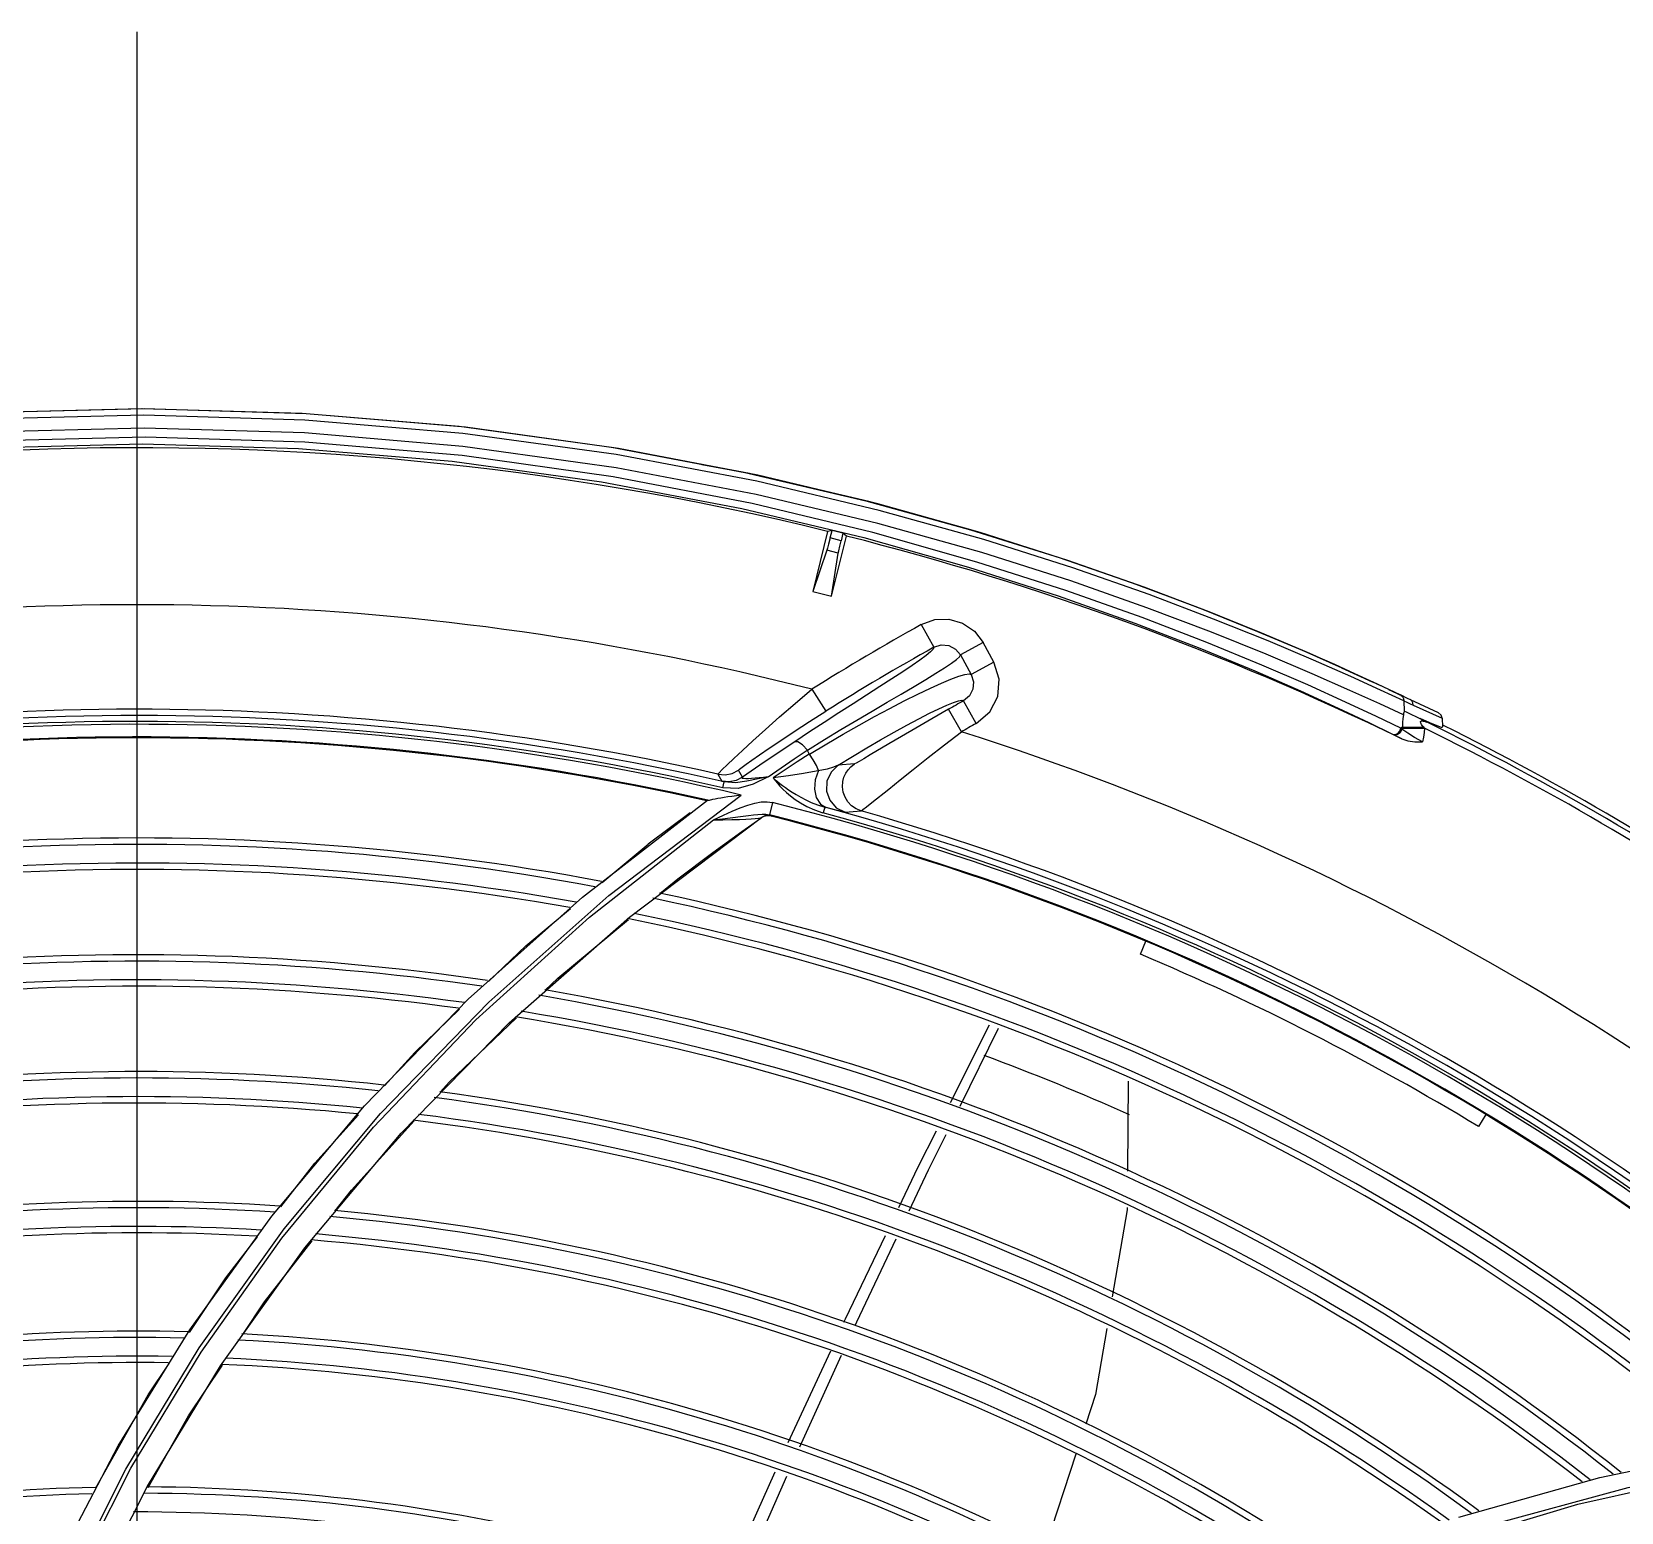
# Model space of a CAD drawing. Header units: metres. Extents: x -367 to 374, y -238 to 224.
# Drawn here: x 350.584 to 350.7065, y 176.8556 to 176.9697 of the extents above; entities that cross this region are included whole.
import ezdxf
from ezdxf.enums import TextEntityAlignment as Align

# ---------------------------------------------------------------- set-up
doc = ezdxf.new("R2010")
doc.units = ezdxf.units.M
for name, color, linetype in [('ELE-ALIMENTADORES', 160, 'Continuous'), ('LA_BAU_BASES GERAIS_R00$0$ARQ-XREF-ATT', 8, 'Continuous'), ('LA_BAU_BASES GERAIS_R00$0$BASE', 253, 'Continuous'), ('LA_BAU_BASES GERAIS_R00$0$dutos', 31, 'Continuous')]:
    doc.layers.add(name, color=color, linetype=linetype)
doc.styles.add('LA_BAU_BASES GERAIS_R00$0$R60-125-RS', font='romans.shx', dxfattribs={"height": 0.19})
doc.styles.add('LA_BAU_BASES GERAIS_R00$0$R80-100-RS', font='romans.shx', dxfattribs={"height": 0.203})

# ---------------------------------------------------------------- blocks, each defined once
blk = doc.blocks.new('LA_BAU_BASES GERAIS_R00$0$A$C2E3D5B4E')
at = {"layer": 'LA_BAU_BASES GERAIS_R00$0$dutos', "color": 251}
for p, q in [((-16.15789638421757, -1.495762050046039), (-16.15789638421757, -0.9803166271737496)), ((-16.15736034561587, -1.009367604535043), (-16.16972641882739, -1.009676403012861)), ((-16.1575788776895, -1.00937015057815), (-16.16954034926357, -1.009671756589057)), ((-16.11436962771131, -1.013654099673374), (-16.11115224288551, -1.014252444929923)), ((-16.10467511956085, -1.018809132051217), (-16.10581789723892, -1.023442941321889)), ((-16.10433244061596, -1.018731799684872), (-16.10467511956085, -1.018809132049398)), ((-16.1044774134657, -1.019319645031544), (-16.10433244061596, -1.018731799684872)), ((-16.10363114373422, -1.019528349814834), (-16.1044774134657, -1.019319645031544)), ((-16.10436151945942, -1.023802109324322), (-16.10321963934757, -1.019171939569503)), ((-16.1034866920736, -1.018942617817345), (-16.10363114373422, -1.019528349814834)), ((-16.10321963934757, -1.019171939569503), (-16.1034866920736, -1.018942617817345)), ((-16.10472616938523, -1.020269331805764), (-16.10581789723892, -1.023442941321889)), ((-16.10385247426893, -1.020484800163729), (-16.10472616938523, -1.020269331805764)), ((-16.10436151945942, -1.023802109324322), (-16.10385247426893, -1.020484800163729)), ((-16.10581789723892, -1.023442941321889), (-16.10436151945942, -1.023802109324322)), ((-16.09744835309948, -1.02598853133685), (-16.09647588724147, -1.027735810368256)), ((-16.09267684266479, -1.027365464715047), (-16.09443100534145, -1.028326484519937)), ((-16.0918485369566, -1.028879352121919), (-16.09267670867484, -1.027365709611956)), ((-16.09443100534145, -1.028326484519937), (-16.09360382982823, -1.029838363365059)), ((-16.09184851023974, -1.028879400944504), (-16.09360382982823, -1.029838363365059)), ((-16.06504412112054, -1.029316449037367), (-16.06267988160698, -1.030399817109981)), ((-16.06202766406113, -1.030703611120487), (-16.06324784248818, -1.030137036906751)), ((-16.1058827614238, -1.030973443249138), (-16.10482053886744, -1.032667730377113)), ((-16.06047560970092, -1.031431343037809), (-16.0622717976139, -1.030589141044118)), ((-16.06026102597843, -1.03185962539618), (-16.06204530901186, -1.031038351431278)), ((-16.0614215516066, -1.030986577136616), (-16.06081960464371, -1.031267448505503)), ((-16.06081960464371, -1.031267448505503), (-16.0605493985754, -1.031396744687925)), ((-16.0601878757534, -1.031570246050876), (-16.06050855228978, -1.03141589681826)), ((-16.0601878757534, -1.031570246050876), (-16.05999701808742, -1.031663220856615)), ((-16.05999701808742, -1.031663220856615), (-16.05977428353117, -1.031773048623734)), ((-16.09435822341129, -1.034256622783403), (-16.09534334666432, -1.032516400579595)), ((-16.09321745172247, -1.033616263705596), (-16.09419000608068, -1.031868982866115)), ((-16.06028747090886, -1.032944499730263), (-16.06209376171682, -1.032111127049291)), ((-16.0602771434792, -1.031678012572854), (-16.06026102597843, -1.03185962539618)), ((-16.06026098291068, -1.03185964577159), (-16.060218566402, -1.03266900098123)), ((-16.06026098291068, -1.03185964577159), (-16.06001051589601, -1.03197725954368)), ((-16.06001051589601, -1.03197725954368), (-16.05977074607836, -1.032091073233175)), ((-16.0597743863259, -1.031772929439001), (-16.05759787227043, -1.032766396898012)), ((-16.05977074607836, -1.032091073233175), (-16.05954175337592, -1.032201066063578)), ((-16.05954195681988, -1.0322010766983), (-16.05955235482088, -1.032031370353877)), ((-16.05954175337592, -1.032201066063578), (-16.05730621053772, -1.033195060390142)), ((-16.05736930378816, -1.032976912985475), (-16.05759786054705, -1.032766402254026)), ((-16.06295340154566, -1.033548662614237), (-16.06112968287971, -1.034441214315564)), ((-16.06048820906472, -1.033968478047143), (-16.06236403556886, -1.033067030945574)), ((-16.0605637720173, -1.034202076094232), (-16.06048806463014, -1.033968470514708)), ((-16.06048820861861, -1.033968478024406), (-16.06040573980681, -1.033903677706519)), ((-16.0603983386759, -1.034053055641095), (-16.06048820861861, -1.033968478024406)), ((-16.06040573980681, -1.033903677706519), (-16.06036479661043, -1.033877162416218)), ((-16.06039835543834, -1.034053054737058), (-16.06037899357398, -1.033969127781972)), ((-16.05995275808573, -1.034361785472072), (-16.06039835543834, -1.034053054737058)), ((-16.06037899357398, -1.033969127781972), (-16.05865461107896, -1.033977412863976)), ((-16.06035846995155, -1.033542197586655), (-16.06036479373734, -1.033877162257966)), ((-16.060364462091, -1.033874013436332), (-16.05993390294088, -1.033898285301518)), ((-16.05993390294088, -1.033898285301518), (-16.05936387829615, -1.033910210982583)), ((-16.05936387829615, -1.033910210982583), (-16.05871662699838, -1.033908462467195)), ((-16.05807842964123, -1.033630173405697), (-16.0589942925908, -1.033225891531117)), ((-16.05865459093093, -1.033977476675034), (-16.05871662829759, -1.033908460295322)), ((-16.05734286519919, -1.03391942839761), (-16.05807842964123, -1.033630173405697)), ((-16.057306234718, -1.033195060620244), (-16.05736930378816, -1.032976912985475)), ((-16.05726812734156, -1.033921731375528), (-16.05734286519919, -1.03391942839761)), ((-16.0573062135486, -1.033195002905529), (-16.05727091611516, -1.033868518092902)), ((-16.06112968287971, -1.034441214315564), (-16.06040234588227, -1.034801862612483)), ((-16.10624687559493, -1.035674541341621), (-16.10609183931638, -1.035971668290301)), ((-16.11312229048599, -1.037518237808115), (-16.11282260414237, -1.038066016710843)), ((-16.11124173941289, -1.037762304066462), (-16.1115430812365, -1.037213426575079)), ((-16.10259498321921, -1.036729778651249), (-16.10385409092987, -1.036837432527761)), ((-16.11273794253384, -1.038562788253046), (-16.11263674357906, -1.038121639358621)), ((-16.12357481363688, -1.046984220985621), (-16.11393429629061, -1.039526205310437)), ((-16.12152522005499, -1.046878755568912), (-16.1113289315208, -1.03912531621944)), ((-16.11391142964294, -1.039529274352105), (-16.11393429849159, -1.039526201275919)), ((-16.10891975523418, -1.039709939901229), (-16.10915695789208, -1.040657792013633)), ((-16.10488534016486, -1.040061606930692), (-16.10500387034972, -1.040498415791888)), ((-16.10400237189288, -1.04028855378391), (-16.10488564525804, -1.040061524141208)), ((-16.12303601331678, -1.04854087553457), (-16.11347053084091, -1.041034146816571)), ((-16.11995326595479, -1.048536699844306), (-16.10976999845116, -1.04086675809566)), ((-16.1098500664084, -1.040893899800437), (-16.10976999326022, -1.040866767148771)), ((-16.10957790415705, -1.040782028015826), (-16.10983164843037, -1.040909722199729)), ((-16.10951421015307, -1.040738484943802), (-16.1097700482951, -1.040866793221255)), ((-16.10942596106906, -1.04061334145598), (-16.10915695838912, -1.040657792867648)), ((-16.10901613718215, -1.040760151560505), (-16.10895463896077, -1.040717519165526)), ((-16.1033183262648, -1.040448929754973), (-16.10208063324581, -1.040344306854138)), ((-16.12204694404727, -1.045861614091052), (-16.11849711853165, -1.042920845484957)), ((-16.11759852406112, -1.046724041937239), (-16.11622844399699, -1.045591516279899)), ((-16.13238278137578, -1.054854217729996), (-16.12357481363688, -1.046984220985621)), ((-16.13079063229134, -1.055080784445352), (-16.12152522005499, -1.046878755568912)), ((-16.13177821357294, -1.056456864518339), (-16.12303601331678, -1.04854087553457)), ((-16.12921252234582, -1.056667249330246), (-16.11995326595479, -1.048536699844306)), ((-16.08056302749537, -1.051391998351107), (-16.08013848902101, -1.050391848381594)), ((-16.14035976300966, -1.063075357487548), (-16.13238278137578, -1.054854217729996)), ((-16.13913260093977, -1.063660909408725), (-16.13079063229134, -1.055080784445352)), ((-16.13967904488436, -1.064720195424968), (-16.13177821357294, -1.056456864518339)), ((-16.13754695152375, -1.06518325348469), (-16.12921252234582, -1.056667249330246)), ((-16.09519192282596, -1.062821029280428), (-16.09218652974323, -1.056821864498204)), ((-16.09446306942164, -1.063094425726092), (-16.09150353367158, -1.057100335863367)), ((-16.08148901217919, -1.061183459577194), (-16.08155876771616, -1.068100254479475)), ((-16.1475106096409, -1.071589135861984), (-16.14035976300966, -1.063075357487548)), ((-16.14673837557348, -1.073268506993998), (-16.13967904488436, -1.064720195424968)), ((-16.14656489115214, -1.072557260819565), (-16.13913260093977, -1.063660909408725)), ((-16.05393996786006, -1.063737933972959), (-16.05449956840084, -1.064669265672535)), ((-16.14496324176662, -1.074014738031735), (-16.13754695152375, -1.06518325348469)), ((-16.15384324241359, -1.080339377351891), (-16.1475106096409, -1.071589135861984)), ((-16.15310573601892, -1.081717139378895), (-16.14656489115214, -1.072557260819565)), ((-16.1529675508873, -1.082045223341709), (-16.14673837557348, -1.073268506993998)), ((-16.15147410183954, -1.083097711047856), (-16.14496324176662, -1.074014738031735)), ((-16.15936982099902, -1.089274532407842), (-16.15384324241359, -1.080339377351891)), ((-16.15876620636573, -1.091080698851044), (-16.15310573601892, -1.081717139378895)), ((-16.15838200936832, -1.090999414389159), (-16.1529675508873, -1.082045223341709)), ((-16.10770162722383, -1.089018910562743), (-16.10443112522853, -1.081943156019122)), ((-16.10680414797525, -1.089359546059939), (-16.10359225923412, -1.082291530700502)), ((-16.16410546474754, -1.098347689371337), (-16.15936982099902, -1.089274532407842)), ((-16.08552651610762, -1.089919304153852), (-16.08799085385772, -1.097403103838303)), ((-16.04514676589588, -1.091710938948097), (-16.03375970152911, -1.089356791871694)), ((-16.163557636718, -1.100584959791092), (-16.15876620636573, -1.091080698851044)), ((-16.16299895400471, -1.100083715916924), (-16.15838200936832, -1.090999414389159)), ((-16.05600795242663, -1.094762984614761), (-16.04514676589588, -1.091710938948097))]:
    blk.add_line(p, q, dxfattribs=at)
for points in [[(-16.14516603329184, -1.009725247733229), (-16.15750670907528, -1.009367273594478), (-16.16972616396652, -1.009676390562788)], [(-16.06786977761431, -1.028067018233457), (-16.0713158704234, -1.026604451250648), (-16.07545563809344, -1.024935800157152), (-16.08036457983235, -1.023078494561275), (-16.08613997578095, -1.021057896813261), (-16.09290859111252, -1.018909756714208), (-16.10081127629246, -1.016693220015156), (-16.11005377839456, -1.014487462151635), (-16.1207939848241, -1.012432293058453), (-16.1325789209327, -1.010788883345128), (-16.14486002383182, -1.009742722001363), (-16.15736034561587, -1.009367604535043)], [(-16.06204530901186, -1.031038351431278), (-16.0643445427695, -1.029996015998847), (-16.06721608877615, -1.028733417861702), (-16.07071706420811, -1.027253483750144), (-16.07491353223395, -1.025565706050372), (-16.07989283829284, -1.023683640933712), (-16.08575685499954, -1.021632692544415), (-16.09263975204203, -1.019449051467461), (-16.10069560825423, -1.01719246390229), (-16.11011545313113, -1.014952223010084), (-16.12098131940093, -1.012886842387786), (-16.13278679954192, -1.011257014167029), (-16.14496996970729, -1.010232296108086), (-16.15738726550444, -1.009865944340788), (-16.16970085857156, -1.010175755466378)], [(-16.0622717976139, -1.030589141044118), (-16.06459063110196, -1.029521648867274), (-16.06749012312321, -1.028232217156699), (-16.07102134325305, -1.026726812980712), (-16.07525148255991, -1.02501587623982), (-16.08026661316626, -1.023114290689307), (-16.08616096929973, -1.021050868809368), (-16.09306019854057, -1.01886430455005), (-16.10110512378378, -1.016616740614779), (-16.11050158281614, -1.014390962138066), (-16.12132565485172, -1.012344478659259), (-16.13306581798497, -1.010734523574399), (-16.14516603329184, -1.009725247733229)], [(-16.06209376171682, -1.032111127049291), (-16.06442439650255, -1.031060891084678), (-16.06732862309354, -1.029780007039051), (-16.07085478953104, -1.028279646982526), (-16.07506665942037, -1.026581233045079), (-16.08005213168644, -1.024691917817734), (-16.08591918046022, -1.022633625804417), (-16.09279236301245, -1.020447272164063), (-16.10080984288606, -1.018196846236322), (-16.11018097568967, -1.01596177959226), (-16.12097051589217, -1.013902039405991), (-16.1327871071353, -1.012264099787615), (-16.14500894815819, -1.011230145156958), (-16.15734925257175, -1.010860009201394), (-16.16964857036601, -1.011173473857241)], [(-16.06236403556886, -1.033067030945574), (-16.06473530929816, -1.031959869895843), (-16.06766066963746, -1.030640938237127), (-16.07120333713874, -1.029110827747616), (-16.07543329127566, -1.027377688091917), (-16.08043456100859, -1.025456956014466), (-16.08630658065977, -1.023374763358959), (-16.09316541052294, -1.021172444914271), (-16.10117628431999, -1.018904292305422), (-16.11049891408538, -1.016664598205978), (-16.12119284778464, -1.014609285306221), (-16.13285242387155, -1.012977148793368), (-16.14496238993797, -1.011939918058204), (-16.15726362992791, -1.01156328760743), (-16.16961217240305, -1.011867988347774)], [(-16.16958600520229, -1.012367288307985), (-16.15747829911197, -1.012063952074357), (-16.14544692594973, -1.012417921526946), (-16.13361099640633, -1.013406859530448), (-16.122112561417, -1.014984665878444), (-16.11129562631368, -1.017036541198365), (-16.10186946759586, -1.01928638103135), (-16.09380582686936, -1.021563788409992), (-16.08689548022039, -1.023783524222097), (-16.08099404005497, -1.025882195964812), (-16.07597583148481, -1.027819384605834), (-16.071745737127, -1.029565476233699), (-16.06821237544909, -1.031106579479172), (-16.06530060501836, -1.032435791945943), (-16.06295340154566, -1.033548662614237)], [(-16.10149827420673, -1.016515074537608), (-16.11068883262078, -1.014350893892413), (-16.11436690361916, -1.013657022144514)], [(-16.11115224288551, -1.014252444929923), (-16.10172326914881, -1.016457231210268), (-16.09365297355089, -1.018687706876051), (-16.08673132379226, -1.020860853944839), (-16.08081256822334, -1.022915452552013), (-16.0757725697249, -1.024811941066844), (-16.07151994141987, -1.02651995693185), (-16.06796646119392, -1.028025078849794), (-16.06503827115239, -1.029319067188851)], [(-16.06324784248818, -1.030137036906751), (-16.06557566524543, -1.029077668642174), (-16.0684632483094, -1.027810377628782), (-16.07196383191649, -1.026336980057465), (-16.07614091914684, -1.024668676905719), (-16.08107799335448, -1.02281935826494), (-16.0868670778309, -1.020815875269079), (-16.09363184136373, -1.018693972169501), (-16.10149827420673, -1.016515074537608)], [(-16.1044774134657, -1.019319645031544), (-16.10459659792787, -1.019795849300579), (-16.10468067785905, -1.020115604560203), (-16.10472616938523, -1.020269331805764)], [(-16.10385247426893, -1.020484800163729), (-16.10381509630452, -1.020299464060088), (-16.10373627118179, -1.019960222634552), (-16.10363114373422, -1.019528349814834)], [(-16.09744825872485, -1.025988478454281), (-16.09641567307926, -1.025611559636388), (-16.09531788713139, -1.025573436861748), (-16.09426222393085, -1.025877446928178), (-16.09335188678733, -1.026494478378197), (-16.09267670867484, -1.027365709611956)], [(-16.0964756540493, -1.027736229836307), (-16.09652459789595, -1.027879236021988), (-16.0967279782908, -1.028096923738019), (-16.09707485627541, -1.028384907645602), (-16.09755521389206, -1.02873962763141), (-16.09816001914214, -1.029158287198413), (-16.09888095724182, -1.029638609017354), (-16.09970914590667, -1.03017801015784), (-16.10063264083328, -1.030771997510499)], [(-16.09647594104126, -1.027735891075906), (-16.09591487662556, -1.027556070798425), (-16.09533091705816, -1.027605426566595), (-16.09481029046765, -1.027874896175206), (-16.09443086593274, -1.028326408244254)], [(-16.10622927318082, -1.035678032503426), (-16.10491208018766, -1.034858372536007), (-16.10364693417887, -1.0340881364952), (-16.10241966997, -1.033354905388194), (-16.10122775574519, -1.032651902310761), (-16.10008100800133, -1.031980340675261), (-16.0989988228589, -1.0313467629), (-16.0980014435936, -1.030759238912367), (-16.09710519372857, -1.030224221478136), (-16.09632237842197, -1.029746463503841), (-16.09566177921897, -1.029329006441628), (-16.09513043341121, -1.028973789431518), (-16.09473822628843, -1.028684226117264), (-16.09449896794467, -1.028465808494445), (-16.09443086629608, -1.028326408447072)], [(-16.0932176388178, -1.033616368140144), (-16.09217417862328, -1.032728538818162), (-16.09155751816706, -1.0315297318445), (-16.09143960585698, -1.030186785470221), (-16.0918485369566, -1.028879352121919)], [(-16.10607338954287, -1.035975503611269), (-16.10474181928521, -1.03516950592865), (-16.10347609817973, -1.034429281016571), (-16.10225025641284, -1.033735665613392), (-16.10105356884969, -1.033079647969032), (-16.09988674708165, -1.032459357111918), (-16.09876364938827, -1.031880809319489), (-16.09771019137997, -1.031356301314815), (-16.09675155184686, -1.030897849977634), (-16.09590131265259, -1.030511593531344), (-16.09516809401839, -1.03020153281949), (-16.09455995369399, -1.029972001055), (-16.09408680160323, -1.029828879778222), (-16.09376207476225, -1.029780539958381), (-16.09360367829368, -1.029838280451884)], [(-16.09360367829368, -1.029838280451884), (-16.09342856911098, -1.030395731511533), (-16.09347863362382, -1.030974648406016), (-16.09374484752561, -1.031491050603734), (-16.09419001099559, -1.031868986693269)], [(-16.11312229472696, -1.037518256617375), (-16.11302250456401, -1.037404158691686), (-16.11278869659418, -1.037167435406161), (-16.11241807884016, -1.036804406588715), (-16.11190443369151, -1.036314988312085), (-16.11124439307378, -1.035697557722131), (-16.11043239920855, -1.034951328248724), (-16.10946956505677, -1.034082969706731), (-16.10837025157844, -1.033109477619007), (-16.10716232054301, -1.032061413322197), (-16.10588276100998, -1.030973443035407)], [(-16.10063264083328, -1.030771997510499), (-16.10269541650905, -1.03209125274924), (-16.10379877760988, -1.032799177305321), (-16.10492528625036, -1.033526397689172), (-16.10606133243436, -1.034265785182185), (-16.10720175604047, -1.035015210210702)], [(-16.06047563424909, -1.031431347308796), (-16.06035277128785, -1.031529195684641), (-16.0602771434792, -1.031678012572854)], [(-16.11154328320617, -1.037213134146157), (-16.11145860889474, -1.037139025978547), (-16.11126323020972, -1.036988531504619), (-16.11094753573116, -1.036756012023659), (-16.11050267357723, -1.036436999349178), (-16.10992017532499, -1.03602779527381), (-16.10918346638118, -1.035519956247924), (-16.10828664122846, -1.034913431220673), (-16.10724041891535, -1.034219942852076), (-16.1060723396854, -1.033462019992555), (-16.10482049876191, -1.032667794312772)], [(-16.10385398114295, -1.036837613528121), (-16.10275425741474, -1.036159349861634), (-16.10165978433815, -1.035500701854914), (-16.10058317671292, -1.034869778561813), (-16.09954172440348, -1.034276865246909), (-16.09855516104381, -1.033732923261311), (-16.09764426171569, -1.033248617612742), (-16.09682197380334, -1.032829684283286), (-16.09609685100713, -1.032479431577201), (-16.09547600146607, -1.03220051705074), (-16.09496649929179, -1.031995867052217), (-16.09457627155189, -1.031869193499631), (-16.09431415134623, -1.031825076977555), (-16.09418996318755, -1.031869059960343)], [(-16.09534339123411, -1.032516321833725), (-16.09664479773392, -1.033258075324454), (-16.097869650147, -1.033965525910105), (-16.09897833792729, -1.034613252362476), (-16.09993965681724, -1.03517983073624), (-16.10138144025859, -1.036034415083748)], [(-16.06021856669895, -1.032668995346), (-16.06024421199299, -1.032759255609278), (-16.06026829614666, -1.032856148345388), (-16.06028747090886, -1.032944499730263)], [(-16.05955235482088, -1.032031370353877), (-16.05963824705441, -1.031878460546693), (-16.05977427701964, -1.031773035883532)], [(-16.06039877799822, -1.034053028178903), (-16.06052749935498, -1.034334521766766), (-16.06077145940299, -1.034498762984811), (-16.06105017417713, -1.034480821360091)], [(-16.06037901651916, -1.033969127662829), (-16.06037347873735, -1.033939027035274), (-16.06036843247648, -1.033910548717984), (-16.060364462091, -1.033874013436332)], [(-16.06028732209325, -1.032944491930436), (-16.06033387612979, -1.033238484438414), (-16.06035846995155, -1.033542197586655)], [(-16.05871662829759, -1.033908460295322), (-16.05878254436402, -1.033833502668756), (-16.05883964911163, -1.033762425904285), (-16.05888766176076, -1.033694951093537), (-16.05892573864094, -1.033630991573489), (-16.05895215960982, -1.033570680716082), (-16.05896342971619, -1.033515770844758), (-16.05895443055942, -1.033468659945981), (-16.05892322070667, -1.033437061914526), (-16.05887644363929, -1.033422117030284)], [(-16.05887644363929, -1.033422117030284), (-16.05881842488498, -1.03341988148685), (-16.05875212453338, -1.033427801557707), (-16.05867829365661, -1.033444456391123), (-16.0585973416778, -1.033469055698959), (-16.05850906395153, -1.033501442133172)], [(-16.05865461183339, -1.033977466311342), (-16.05867249812036, -1.034317702746819), (-16.05872246842637, -1.034668781157677), (-16.05880529018941, -1.03503282050923)], [(-16.10720175604047, -1.035015210210702), (-16.10856163933886, -1.035922246943016), (-16.10990767890326, -1.036837433818334), (-16.11123986815619, -1.037760543440243)], [(-16.10622927961413, -1.035678121960416), (-16.10660993510101, -1.035268656833694), (-16.10695461676278, -1.035031097297804), (-16.10720215074662, -1.03501486124668)], [(-16.09996120665073, -1.038665052915064), (-16.09908582336175, -1.037962805255745), (-16.09806508897782, -1.037149059589581), (-16.09691596103357, -1.036241622198474), (-16.09566857118307, -1.035267200134228), (-16.09435822394471, -1.034256622908003)], [(-16.06112968132948, -1.034441215396953), (-16.06092704403636, -1.034469766415612), (-16.06072269769993, -1.034382832668314), (-16.0605637720173, -1.034202076094232)], [(-16.06040235968931, -1.034801855961348), (-16.05993063157712, -1.034955059790889), (-16.05939102167122, -1.035019689718581), (-16.05880529018941, -1.03503282050923)], [(-16.05880529018941, -1.035032820506501), (-16.05942226639672, -1.034682995673109), (-16.05995275808573, -1.034361785472072)], [(-16.10925682655943, -1.037719581259523), (-16.10825837519087, -1.037031463953724), (-16.10725507100005, -1.036349761437748), (-16.10624687559493, -1.035674541341621)], [(-16.10609183931638, -1.035971668290301), (-16.10702392441726, -1.036579996427179), (-16.10795180025707, -1.037194028825695), (-16.10887549648351, -1.037813711518254)], [(-16.10538318305589, -1.037249155324105), (-16.10553892579446, -1.036845088360394), (-16.10577742608211, -1.036403375899397), (-16.10607338954287, -1.035975503611269)], [(-16.10138144025859, -1.036034415083748), (-16.10187788488247, -1.036327322931982), (-16.10223757752601, -1.03653647654636), (-16.10247214030005, -1.036668165555682), (-16.10259479639308, -1.036730085460192)], [(-16.11312229048599, -1.037518237808115), (-16.11257737687993, -1.037565253089895), (-16.1120372839373, -1.037461864933618), (-16.1115430812365, -1.037213426575079)], [(-16.11124173941289, -1.037762304066462), (-16.1117292507729, -1.038008123988845), (-16.11226935234754, -1.038113203124055), (-16.11282260414237, -1.038066016710843)], [(-16.10925682655943, -1.037719581259523), (-16.11041715573356, -1.038278183998671), (-16.11155610153583, -1.03861477971958), (-16.11273576243502, -1.038566148411235)], [(-16.10924882193058, -1.037719568777618), (-16.11002050654906, -1.037890183043316), (-16.11091009012534, -1.038065502675352), (-16.1117640921907, -1.038184228327452), (-16.11263663303316, -1.038121665760343)], [(-16.10924887302554, -1.037719575679773), (-16.10961491016224, -1.03776522011384), (-16.10995014818809, -1.037803035150944), (-16.11025587213771, -1.037833140835289), (-16.11052976936935, -1.037855105443384), (-16.11076959990078, -1.037868349764437), (-16.1109712856437, -1.037871939119839), (-16.11112445321623, -1.037864990151945), (-16.11122191931781, -1.037848282893435), (-16.11126760723391, -1.037823926470708), (-16.11127036151856, -1.0377941648091), (-16.11123956452593, -1.037760982634325)], [(-16.10652836381496, -1.037462611358649), (-16.10768113383756, -1.037649023944766), (-16.1088659815864, -1.037814160593086)], [(-16.10385394125342, -1.036837669498425), (-16.1042080609318, -1.036988420264322), (-16.10471654632283, -1.037125240023386), (-16.10652836381496, -1.037462611358649)], [(-16.1053830985943, -1.037249255027461), (-16.10562523860972, -1.037945811284487), (-16.10568022885309, -1.038669035225837), (-16.10554200241313, -1.039322134600923), (-16.1052290298835, -1.039817840934745), (-16.1047821982047, -1.040088401113906)], [(-16.10385409092987, -1.036837432527761), (-16.10440705117617, -1.037363600596734), (-16.10472222689214, -1.03805718157281), (-16.10475543081384, -1.0388175064233), (-16.1045024383825, -1.039535143470573)], [(-16.10208063324581, -1.040344306854138), (-16.10247024495993, -1.040186182221703), (-16.10281796946219, -1.039949984016573), (-16.10310936076985, -1.039645384797666), (-16.1033292633424, -1.039289043244651), (-16.10346941564103, -1.038898283810056), (-16.10352591439323, -1.038490041742705), (-16.10350003535723, -1.038092891223357), (-16.10340818720761, -1.037741112580704), (-16.10326979364118, -1.037439254832577), (-16.103094032836, -1.037177418290128), (-16.10287791129485, -1.036943386799692), (-16.10259498321921, -1.036729778651249)], [(-16.11263662187139, -1.03812166727829), (-16.11273702131848, -1.038094535707103), (-16.11279912114014, -1.038076003425601), (-16.11282260800408, -1.038066033457369)], [(-16.10887549648351, -1.037813711518254), (-16.10871706122953, -1.038011987287689), (-16.10854436076079, -1.038223543957145), (-16.10834446038461, -1.038447280509615), (-16.10811286283251, -1.038683950051279), (-16.10784435293863, -1.038933363587319), (-16.10753299174257, -1.039194182547988), (-16.10717210408257, -1.03946367688485), (-16.10675227571892, -1.039738103224124), (-16.10626184555167, -1.040010901117682), (-16.10568779759342, -1.040270007076003), (-16.10503017871906, -1.040492732237624)], [(-16.10886598699608, -1.03781418135776), (-16.10871192267814, -1.037942951207413), (-16.10854364118359, -1.038080810737199), (-16.10835796465426, -1.038227284706124), (-16.10815302111769, -1.038382790319417), (-16.10792655178511, -1.038547488896882), (-16.10767580497532, -1.03872132047826), (-16.10739757277543, -1.038903961901894), (-16.1070882410454, -1.039094634684886), (-16.10674372129597, -1.039291741740897), (-16.10635899358567, -1.039492564900399), (-16.10592651712113, -1.039693561585125), (-16.10543811767502, -1.039887432176954), (-16.10488534982733, -1.04006164248193)], [(-16.10208071422949, -1.040344573874506), (-16.10194336484665, -1.040246566323447), (-16.10166915936225, -1.040034037488738), (-16.10125080377247, -1.039702108751669), (-16.09996120665073, -1.038665052915064)], [(-16.11391142964294, -1.039529274352105), (-16.11386714738364, -1.039526762575122), (-16.11378245624519, -1.039511731227947), (-16.11351100149386, -1.039455402265673)], [(-16.11351100149386, -1.039455402265673), (-16.11333259467256, -1.039418884439954), (-16.1131280323275, -1.039378786822169), (-16.11289776724334, -1.039336189959329), (-16.11264144402958, -1.039292047723109), (-16.11235791144691, -1.039247313013846), (-16.11204572318911, -1.0392031546059), (-16.11170274089454, -1.039161082124963), (-16.11132686613792, -1.039123236132298)], [(-16.11347053084091, -1.041034146816571), (-16.11270570308625, -1.040682008036754), (-16.11202138703402, -1.040373597586665), (-16.11140040622377, -1.040112417748503)], [(-16.11140040622377, -1.040112417748503), (-16.11082662052513, -1.039901813225413), (-16.11029093175648, -1.039748405457146), (-16.10979188051124, -1.039661610988048), (-16.10933405214291, -1.039648486683916), (-16.10893081319591, -1.039709197970012)], [(-16.1045024383825, -1.039535143470573), (-16.1039992884821, -1.040106772772276), (-16.1033183262648, -1.040448929754973)], [(-16.11526671576803, -1.040493837090878), (-16.11678643053801, -1.041620972762473), (-16.11849712941967, -1.042920833707001)], [(-16.11622844512385, -1.045591515392232), (-16.11352686915279, -1.043558793719683), (-16.11127844492967, -1.041929448280541), (-16.10983131270359, -1.04091019886954)], [(-16.11347300061061, -1.041030409906568), (-16.11273639169258, -1.041028580064165), (-16.11204921896115, -1.041019225586467), (-16.11145520286027, -1.04100475871536), (-16.11096791342197, -1.040987137429227), (-16.1105685062771, -1.040966902914704), (-16.11025004040903, -1.040944396979), (-16.11001074424348, -1.040919970164111), (-16.1098500664084, -1.040893899800437)], [(-16.11347299997624, -1.041030407128062), (-16.11278284570835, -1.040951704667066), (-16.1121798994327, -1.040877450741107), (-16.11117951091001, -1.040748302440704)], [(-16.11117951091001, -1.040748302440704), (-16.11075966274529, -1.040695052268063), (-16.1103817414637, -1.040650997113232)], [(-16.1103817414637, -1.040650997113232), (-16.11003781109912, -1.040618791314671), (-16.10972048965823, -1.040603477611228), (-16.10942596106906, -1.04061334145598)], [(-16.10901613718215, -1.040760151560505), (-16.10929860133047, -1.040730810034518), (-16.10957790415705, -1.040782028015826)], [(-16.10895463896077, -1.040717519165526), (-16.10923524386317, -1.040688007460346), (-16.10951421015307, -1.040738484943802)], [(-16.10895463892848, -1.040717519045472), (-16.10897549665651, -1.040709302884068), (-16.10904298040714, -1.040689369371364), (-16.10915696217717, -1.040657790942248)], [(-16.10331763492513, -1.040449407536187), (-16.10351534301435, -1.04040923184192), (-16.10400237189288, -1.04028855378391)], [(-16.13081338682014, -1.053499113264195), (-16.12793280078313, -1.050737612259297), (-16.12448247562315, -1.047879272359467)], [(-16.12645016740362, -1.054168860585094), (-16.12546366444485, -1.053225467295931), (-16.12002279988064, -1.048727979251169)], [(-16.1388250768664, -1.061529840529772), (-16.1365023704634, -1.058952911154563), (-16.13304045976565, -1.055634117775014)], [(-16.13454946972115, -1.062019620711624), (-16.13384719479518, -1.06124264167164), (-16.12866652241519, -1.056288362017483)], [(-16.14681668219828, -1.070862175808259), (-16.14420706633064, -1.067500895132696), (-16.14084087794254, -1.063766273429508)], [(-16.1426260845833, -1.071176352669397), (-16.14138191721395, -1.069578866109339), (-16.13655531717131, -1.064238839097641)], [(-16.09917325523065, -1.070898643029693), (-16.09767798976782, -1.067783549929743), (-16.09628731122712, -1.065007570383102)], [(-16.09837970795343, -1.071162238899603), (-16.0968907962847, -1.068011417515379), (-16.09554147523886, -1.065278572810428)], [(-16.08158712467775, -1.070912063999174), (-16.08158896049372, -1.071094099340087), (-16.08272754647624, -1.077780006996079)], [(-16.15385819762469, -1.080541289591281), (-16.15105347483086, -1.07631931966597), (-16.14861498296159, -1.073178452960462)], [(-16.10341311185493, -1.079740676775771), (-16.10329937700089, -1.079494610604968), (-16.1002089511876, -1.073056312955202)], [(-16.10255230186567, -1.080003022205972), (-16.1024245841013, -1.0797219691637), (-16.09939776689498, -1.073316646006504)], [(-16.14975365301234, -1.080690288339326), (-16.14807551958756, -1.078173320591929), (-16.14441554702762, -1.073473987433033)], [(-16.08314710605964, -1.080243709057584), (-16.08401111659487, -1.085317278155969), (-16.0847628464312, -1.087600161463058)], [(-16.16184609668699, -1.101783504385537), (-16.15709535600718, -1.092372189339301), (-16.15147410183954, -1.083097711047856)], [(-16.16107624317419, -1.092505701678135), (-16.15705410027476, -1.085352105442951), (-16.15543989391017, -1.082922228685391)], [(-16.15705299344108, -1.092482129214375), (-16.15394082064313, -1.08697045994785), (-16.15132780328622, -1.083051295762459)], [(-16.13099864323249, -1.154014385559719), (-16.12607924678287, -1.146476719338978), (-16.12051470211827, -1.139182057722508), (-16.11431947916117, -1.132192430668226), (-16.1075160121145, -1.125567499296892), (-16.10011025539688, -1.119343609205032), (-16.09209434679087, -1.113548276492736), (-16.08346191870123, -1.108216350496775), (-16.07421185328667, -1.103390537366693), (-16.06436100173596, -1.099124211370224), (-16.05393618755306, -1.095472271535698), (-16.04295683469127, -1.09248466937396), (-16.03144293946616, -1.09021198135423)], [(-16.1304550118989, -1.153699805344047), (-16.12516764574184, -1.145741778659328), (-16.11920038859989, -1.138093450362874), (-16.11254888357735, -1.130799866784116), (-16.10520268497612, -1.123911609159848), (-16.09716011001001, -1.117473866990338), (-16.08842990238827, -1.111533516322822), (-16.07901833393998, -1.106136854717704), (-16.0689337019071, -1.101335857375204), (-16.05820441332889, -1.097192640036781), (-16.04684949102648, -1.093764641385576), (-16.03486248923309, -1.091107652548715), (-16.02223448891164, -1.089287891207903)], [(-16.11265082691943, -1.100068102040211), (-16.11252541067461, -1.099778636503913), (-16.10872223955721, -1.09126543310839)], [(-16.11165389495318, -1.100393055952452), (-16.11150560749275, -1.100043783356057), (-16.10780418981631, -1.091603668871983)]]:
    blk.add_lwpolyline(points, dxfattribs=at)
for centre, radius, start, end in [((-16.15789638421757, -1.235418544163338), 0.223051878332607, 76.1957866534481, 92.81047349849155), ((-16.15789638421757, -1.235418544163338), 0.2232089632752276, 75.89136170490848, 76.11510103369848), ((-16.15789638421757, -1.235418544163338), 0.223051878332607, 64.08156172789388, 75.81047349275197), ((-16.15789638421757, -1.235418544163338), 0.2109578544962958, 75.72599711654847, 100.430970013181), ((-16.00607359596916, -1.190219009912369), 0.1879388683872022, 119.0907090267481, 122.0779472845516), ((-16.00607360404229, -1.190218995284056), 0.1859391249905578, 119.0906578940209, 122.0778675613157), ((-16.15789638421757, -1.235418544163338), 0.202902052479663, 77.2517003775077, 102.0978678274406), ((-16.00478029380429, -1.192498704005345), 0.1838369064067645, 119.101186391912, 119.5134058693553), ((-16.15789638421757, -1.235418544163338), 0.2250518951739541, 63.79273846697081, 64.2768060486873), ((-16.15789638421757, -1.235418544163338), 0.2017404938277164, 76.65420239960183, 103.6768218845663), ((-16.15789638421757, -1.235418544163338), 0.2024215989359384, 77.07992899279701, 102.8340781333595), ((-16.15789638421757, -1.235418544163338), 0.2019657794483585, 77.07914838763442, 102.8341834738961), ((-16.00477995694791, -1.192499309356833), 0.1818378891446349, 119.1012585673941, 119.5134002460306), ((-16.15789638421757, -1.235418544163338), 0.2250604704626671, 48.00000001673805, 64.04590208671884), ((-16.15789638421757, -1.235418544163338), 0.2245605424042466, 48.00000001673805, 63.77241969137122), ((-16.15789638421757, -1.235418544163338), 0.2254009994116793, 48.00000001673805, 63.46642397132602), ((-16.15789638421757, -1.235418544163338), 0.2007667359294499, 77.34471119764117, 103.6767567694994), ((-16.15789638421757, -1.235418544163338), 0.2007016901189957, 77.35921961987228, 103.6318289734125), ((-16.15789638421757, -1.235418544163338), 0.2109578544962958, 45.72599712754549, 72.47097592741397), ((-16.15789638421757, -1.235418544163338), 0.2017413064222593, 46.65404136733182, 75.95322195808178), ((-16.15789638421757, -1.235418544163338), 0.2024215989359384, 47.07992893013252, 74.81818866228734), ((-16.15789638421757, -1.235418544163338), 0.2007667092768255, 47.34471211148102, 75.95012424161516), ((-16.15789638421757, -1.235418544163338), 0.2007016901189957, 47.36726184222456, 75.90403378748046), ((-16.15789638421757, -1.235418544163338), 0.2019664530458309, 47.08025710633828, 74.82572432084723), ((-16.15789638421757, -1.235418544163338), 0.202902052479663, 47.25170038581054, 74.03281488402973), ((-16.15789638421757, -1.235418544163338), 0.1929833281575634, 79.31429247294473, 105.6482584421922), ((-16.15789638421757, -1.235418544163338), 0.1924912065672816, 79.43765498021065, 105.7673994122141), ((-16.15789638421757, -1.235418544163338), 0.1905591239651123, 79.92118836775914, 106.2340361240955), ((-16.15789638421757, -1.235418544163338), 0.1910511322840403, 79.79818783331565, 106.1153872181734), ((-16.15789638421757, -1.235418544163338), 0.1924912065672816, 49.43765497741344, 78.0793633105415), ((-16.15789638421757, -1.235418544163338), 0.1929833281575634, 49.31429248798214, 77.95758975501258), ((-16.15789638421757, -1.235418544163338), 0.1905591239651123, 49.92118835831553, 78.55653568212381), ((-16.15789638421757, -1.235418544163338), 0.1910511322840403, 49.79818783175303, 78.4351737212129), ((-16.15789638421757, -1.235418544163338), 0.1834911307777697, 81.67767032009576, 107.9241647718039), ((-16.15789638421757, -1.235418544163338), 0.1839832523680515, 81.55605349046758, 107.8074090629055), ((-16.15789638421757, -1.235418544163338), 0.1996151738355849, 58.80309913832751, 67.20642458201279), ((-16.15789638421757, -1.235418544163338), 0.1820510564945284, 82.03304894094056, 108.2650931109599), ((-16.15789638421757, -1.235418544163338), 0.1815590481756004, 82.15427264082332, 108.3813023176078), ((-16.15789638421757, -1.235418544163338), 0.1834911307777697, 51.67767030439481, 80.28805709161985), ((-16.15789638421757, -1.235418544163338), 0.1839832523680515, 51.55605350174159, 80.16826901493484), ((-16.15789638421757, -1.235418544163338), 0.1820510564945284, 52.03304896455032, 80.63799948667294), ((-16.15789638421757, -1.235418544163338), 0.1815590481756004, 52.15427265098054, 80.75733711112558), ((-16.15789638421757, -1.235418544163338), 0.1879299165347182, 65.97916602021428, 69.66600389133481), ((-16.15789638421757, -1.235418544163338), 0.1744910549859578, 83.88432275988976, 110.0347513884399), ((-16.15789638421757, -1.235418544163338), 0.1749831765762396, 83.76460331586928, 109.9206516789534), ((-16.15789638421757, -1.235418544163338), 0.1749831765762396, 53.76460332580196, 82.34099481978305), ((-16.15789638421757, -1.235418544163338), 0.1725589723837885, 84.35338473353657, 110.4813038051506), ((-16.15789638421757, -1.235418544163338), 0.1730509807050165, 84.23409493771358, 110.367813987999), ((-16.15789638421757, -1.235418544163338), 0.1744910549859578, 53.88432277258642, 82.45860350789012), ((-16.15789638421757, -1.235418544163338), 0.1725589723837885, 54.35338475311299, 82.91921166918709), ((-16.15789638421757, -1.235418544163338), 0.1730509807050165, 54.23409493564272, 82.80209997870315), ((-16.15789638421757, -1.235418544163338), 0.1649830923649041, 86.17594171671183, 112.2083135985167), ((-16.15789638421757, -1.235418544163338), 0.1644909707746223, 86.29334386396496, 112.3190841519918), ((-16.15789638421757, -1.235418544163338), 0.1644909707746223, 56.29334385029325, 84.82082479685646), ((-16.15789638421757, -1.235418544163338), 0.1649830923649041, 56.17594171389495, 84.70591038476259), ((-16.15789638421757, -1.235418544163338), 0.162558888172453, 86.7531926675004, 112.7523515337678), ((-16.15789638421757, -1.235418544163338), 0.163050896493681, 86.63626642963412, 112.6422775329924), ((-16.15789638421757, -1.235418544163338), 0.163050896493681, 56.63626642486534, 85.15634673082914), ((-16.15789638421757, -1.235418544163338), 0.162558888172453, 56.75319268100372, 85.27070305024334), ((-16.15789638421757, -1.235418544163338), 0.1549830081535687, 88.53772575456188, 114.4237626062582), ((-16.15789638421757, -1.235418544163338), 0.1549830081535687, 58.53772575692472, 87.01284534007853), ((-16.15789638421757, -1.235418544163338), 0.1544908865632869, 88.65254875909866, 114.5307135806455), ((-16.15789638421757, -1.235418544163338), 0.1544908865632869, 58.65254875397755, 87.1247207319553), ((-16.15789638421757, -1.235418544163338), 0.1525588039611176, 89.10212834032525, 114.9487191799604), ((-16.15789638421757, -1.235418544163338), 0.1530508122823456, 88.98783903190126, 114.8425715848231), ((-16.15789638421757, -1.235418544163338), 0.1525588039611176, 59.1021283398866, 87.56248165209455), ((-16.15789638421757, -1.235418544163338), 0.1530508122823456, 58.98783900690906, 87.45123954168385), ((-16.15789638421757, -1.235418544163338), 0.1429829071008861, 91.29811849112919, 116.9712087908588), ((-16.15789638421757, -1.235418544163338), 0.1424907855106043, 61.409417212619, 89.80123550510383), ((-16.15789638421757, -1.235418544163338), 0.1429829071008861, 61.29811850623695, 89.69358004272641), ((-16.15789638421757, -1.235418544163338), 0.1424907855106043, 91.40941721829702, 117.0727572458737), ((-16.15789638421757, -1.235418544163338), 0.141050711227363, 61.73426644253734, 90.11523588795497)]:
    blk.add_arc(centre, radius, start, end, dxfattribs=at)
blk = doc.blocks.new('LA_BAU_BASES GERAIS_R00')
at = {"layer": 'LA_BAU_BASES GERAIS_R00$0$ARQ-XREF-ATT'}
blk.add_blockref('LA_BAU_BASES GERAIS_R00$0$A$C2E3D5B4E', (366.75, 177.95), dxfattribs=at)
at = {"layer": 'LA_BAU_BASES GERAIS_R00$0$BASE', "style": 'LA_BAU_BASES GERAIS_R00$0$R60-125-RS'}
for p in [(242.7815727361595, 218.919159373358), (358.6365727361596, 192.964159373358)]:
    blk.add_attdef('S', text='', height=0.19, rotation=90, dxfattribs=at).set_placement(p, align=Align.MIDDLE_CENTER)
at = {"layer": 'LA_BAU_BASES GERAIS_R00$0$BASE', "style": 'LA_BAU_BASES GERAIS_R00$0$R80-100-RS'}
blk.add_attdef('ACESSO', text='', height=0.203, dxfattribs=at).set_placement((365.922255870473, 191.9868442639211), align=Align.TOP_CENTER)
at = {"layer": 'LA_BAU_BASES GERAIS_R00$0$BASE', "style": 'LA_BAU_BASES GERAIS_R00$0$R60-125-RS'}
blk.add_attdef('S', text='', height=0.19, dxfattribs=at).set_placement((266.114159373358, 180.9134272638404), align=Align.MIDDLE_CENTER)

msp = doc.modelspace()

# ---------------------------------------------------------------- block references
at = {"layer": 'ELE-ALIMENTADORES', "color": 2}
msp.add_blockref('LA_BAU_BASES GERAIS_R00', (0, 0), dxfattribs=at)

doc.saveas('drawing.dxf')
